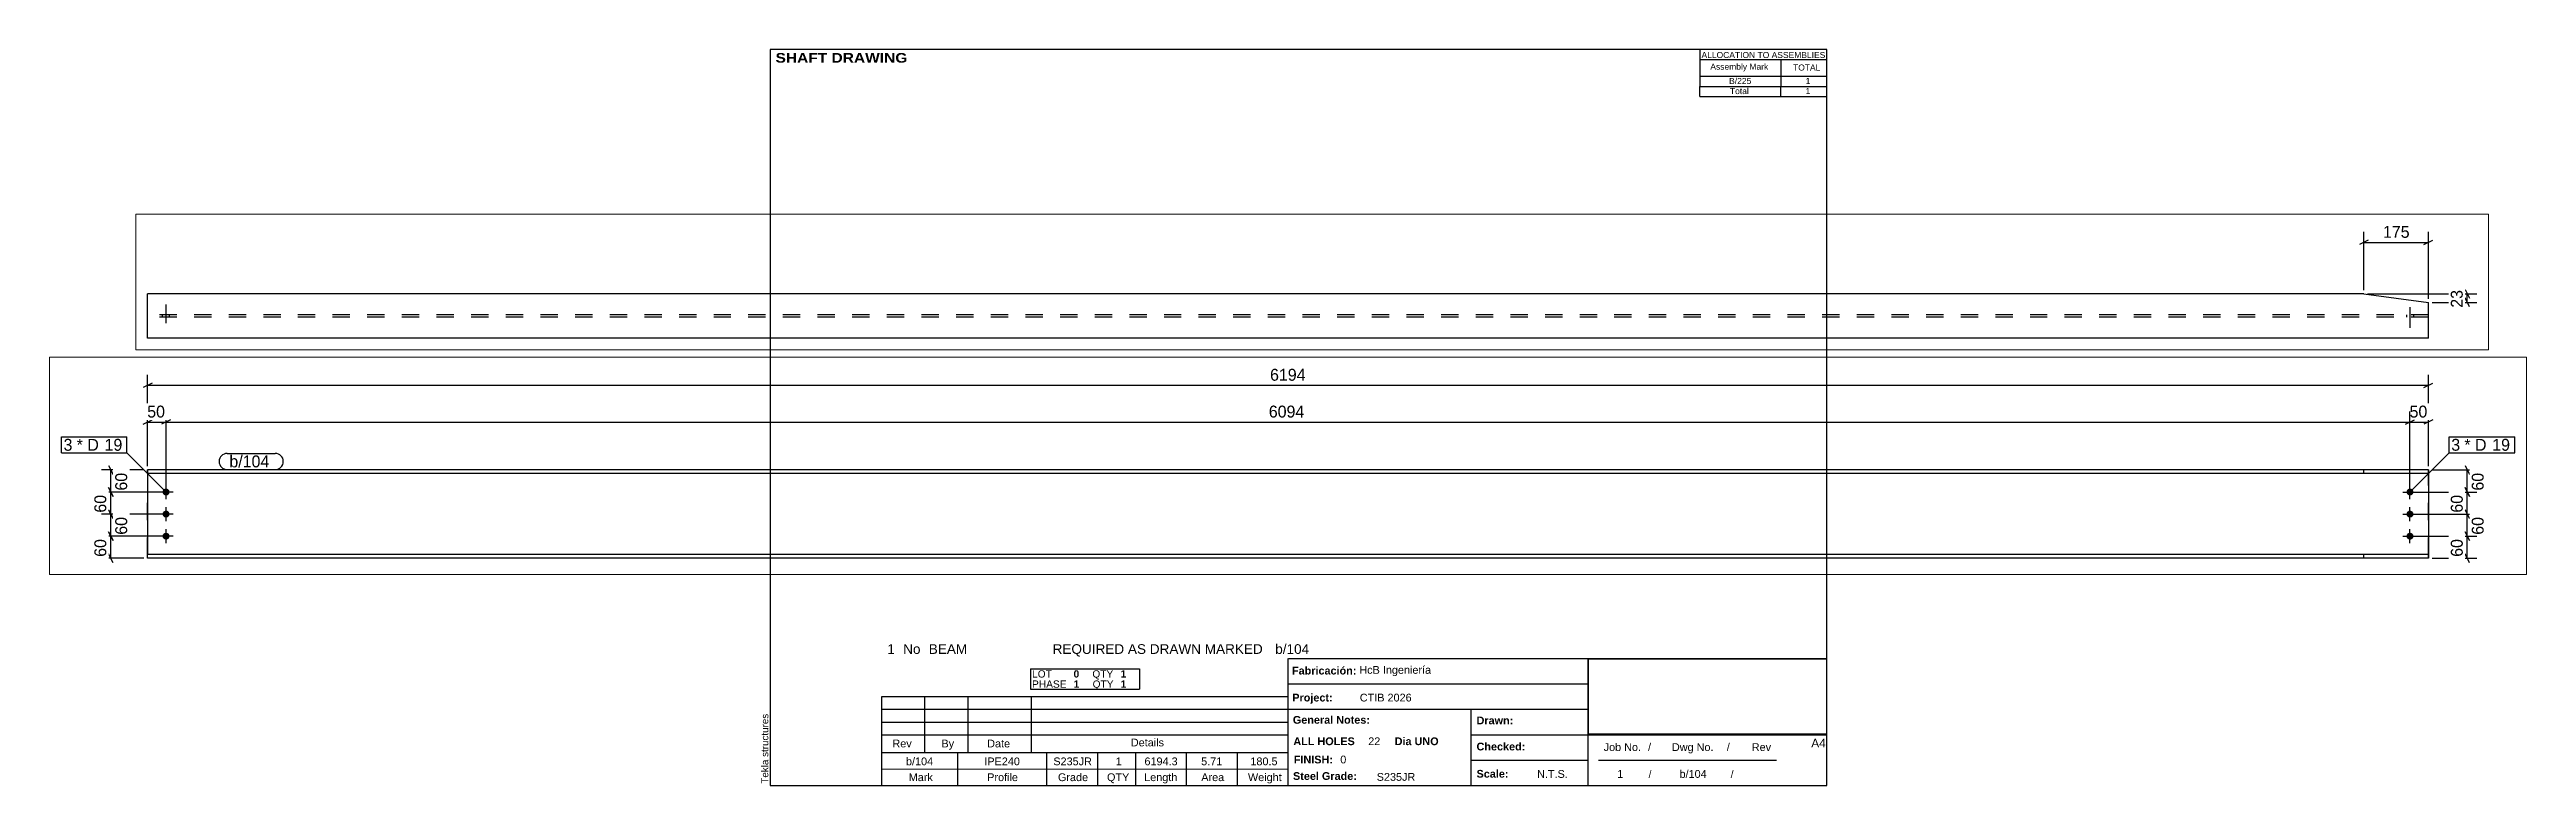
# Paper-space layout 'Layout1' of a CAD drawing. Header units: millimetres. Extents: x -191 to 482, y 5 to 205.
# The model-space entities are those that its viewports show. They can reach past a viewport. Long polylines and large blocks are cut down to what shows.
import ezdxf

# ---------------------------------------------------------------- set-up
doc = ezdxf.new("R2010")
doc.units = ezdxf.units.MM
doc.linetypes.add('DXK_LINE_DOT2', pattern=[3.9198, 1.9599, -1.9599])
doc.linetypes.add('DXK_LINE_DOT4', pattern=[0.9408, 0.4704, -0.4704])
doc.layers.add('Viewport layer', color=7, linetype='Continuous', plot=False)
doc.styles.add('Arial', font='ARIAL.TTF', dxfattribs={"height": 0.2})
doc.styles.add('Arial Black', font='ARIBLK.TTF', dxfattribs={"height": 0.2})
doc.styles.add('Arial Bold', font='ARIALBD.TTF', dxfattribs={"height": 0.2})
doc.styles.add('Comic Sans MS', font='COMIC.TTF', dxfattribs={"height": 0.2})

msp = doc.modelspace()

# ---------------------------------------------------------------- hatches: boundary and pattern name
at = {"linetype": 'Continuous'}
for points in [[(11696.5, 224, -1), (11715.5, 224, -1)], [(17790.8, 224, -1), (17809.8, 224, -1)], [(11696.5, 164, -1), (11715.5, 164, -1)], [(17790.8, 164, -1), (17809.8, 164, -1)], [(11696.5, 104, -1), (11715.5, 104, -1)], [(17790.8, 104, -1), (17809.8, 104, -1)]]:
    msp.add_hatch(color=3, dxfattribs=at).paths.add_polyline_path(points)

# ---------------------------------------------------------------- linework, layer by layer
at = {"color": 8, "linetype": 'Continuous'}
for p, q in [((11656, 294), (11656, 542.4)), ((17850.3, 294), (17850.3, 542.4)), ((11668, 520), (11644, 508)), ((11656, 514), (17850.3, 514)), ((17838.3, 508), (17862.3, 520)), ((11644, 408), (11668, 420)), ((11656, 294), (11656, 442.4)), ((11656, 414), (11706, 414)), ((11718, 420), (11694, 408)), ((11718, 420), (11694, 408)), ((11706, 234), (11706, 442.4)), ((11706, 234), (11706, 442.4)), ((17788.3, 408), (17812.3, 420)), ((17800.3, 234), (17800.3, 442.4)), ((17800.3, 414), (17850.3, 414)), ((17862.3, 420), (17838.3, 408)), ((17850.3, 294), (17850.3, 442.4)), ((6063.1, 298), (6039.1, 286)), ((6051.1, 162), (6051.1, 320.4)), ((6051.1, 292), (6226.3, 292)), ((6214.3, 286), (6238.3, 298)), ((6226.3, 139), (6226.3, 320.4)), ((11646, 284), (11530.4, 284)), ((11550, 296), (11562, 272)), ((11556, 224), (11556, 284)), ((17860.3, 284), (17984.4, 284)), ((17950, 296), (17962, 272)), ((17956, 224), (17956, 284)), ((11696, 224), (11530.4, 224)), ((11562, 212), (11550, 236)), ((17810.3, 224), (17984.4, 224)), ((17962, 212), (17950, 236)), ((6061.1, 152), (6357.6, 152)), ((6326, 164), (6338, 140)), ((6338, 117), (6326, 141)), ((6332, 129), (6332, 152)), ((11696, 164), (11527.6, 164)), ((11562, 152), (11550, 176)), ((17810.3, 164), (17981.6, 164)), ((17962, 152), (17950, 176)), ((6236.3, 129), (6357.6, 129)), ((11696, 104), (11530.4, 104)), ((11562, 92), (11550, 116)), ((17810.3, 104), (17984.4, 104)), ((17962, 92), (17950, 116)), ((11646, 44), (11527.6, 44)), ((11562, 32), (11550, 56)), ((17860.3, 44), (17981.6, 44)), ((17962, 32), (17950, 56))]:
    msp.add_line(p, q, dxfattribs=at)
at = {"color": 7, "linetype": 'Continuous'}
for p, q in [((17850.3, 284), (11656, 284)), ((11656, 284), (11656, 274.2)), ((17850.3, 274.2), (11656, 274.2)), ((11656, 274.2), (11656, 53.8)), ((17850.3, 284), (17850.3, 274.2)), ((17850.3, 274.2), (17850.3, 53.8)), ((6051.1, 152), (32, 152)), ((32, 32), (32, 152)), ((6051.1, 152), (6226.3, 129)), ((6226.3, 32), (6226.3, 129)), ((6226.3, 32), (32, 32)), ((17850.3, 53.8), (11656, 53.8)), ((11656, 44), (11656, 53.8)), ((17850.3, 44), (11656, 44)), ((17850.3, 53.8), (17850.3, 44))]:
    msp.add_line(p, q, dxfattribs=at)
at = {"color": 7, "linetype": 'DXK_LINE_DOT4'}
for p, q in [((11656, 274.2), (11656, 284)), ((17675, 274.2), (17675, 284)), ((17850.3, 274.2), (17850.3, 284)), ((17850.3, 53.8), (17850.3, 274.2)), ((11656, 53.8), (11656, 236)), ((6226.3, 95.1), (32, 95.1)), ((6226.3, 88.9), (32, 88.9)), ((11656, 44), (11656, 53.8)), ((17675, 44), (17675, 53.8)), ((17850.3, 44), (17850.3, 53.8))]:
    msp.add_line(p, q, dxfattribs=at)
at = {"color": 3, "linetype": 'Continuous'}
for p, q in [((11725, 224), (11687, 224)), ((11706, 205), (11706, 243)), ((17781.3, 224), (17819.3, 224)), ((17800.3, 205), (17800.3, 243)), ((11725, 164), (11687, 164)), ((11706, 145), (11706, 183)), ((17781.3, 164), (17819.3, 164)), ((17800.3, 145), (17800.3, 183)), ((11725, 104), (11687, 104)), ((11706, 85), (11706, 123)), ((17781.3, 104), (17819.3, 104)), ((17800.3, 85), (17800.3, 123))]:
    msp.add_line(p, q, dxfattribs=at)
at = {"color": 3, "linetype": 'DXK_LINE_DOT2'}
for p, q in [((72.5, 88.9), (72.5, 95.1)), ((72.5, 88.9), (72.5, 95.1)), ((72.5, 88.9), (72.5, 95.1)), ((82, 72.3), (82, 122.9)), ((82, 72.3), (82, 122.9)), ((82, 72.3), (82, 122.9)), ((91.5, 88.9), (91.5, 95.1)), ((91.5, 88.9), (91.5, 95.1)), ((91.5, 88.9), (91.5, 95.1)), ((6166.8, 95.1), (6166.8, 88.9)), ((6166.8, 95.1), (6166.8, 88.9)), ((6166.8, 95.1), (6166.8, 88.9)), ((6176.3, 115.7), (6176.3, 60.1)), ((6176.3, 115.7), (6176.3, 60.1)), ((6176.3, 115.7), (6176.3, 60.1)), ((6185.8, 95.1), (6185.8, 88.9)), ((6185.8, 95.1), (6185.8, 88.9)), ((6185.8, 95.1), (6185.8, 88.9))]:
    msp.add_line(p, q, dxfattribs=at)

# ---------------------------------------------------------------- wipeouts: each hides what was drawn before it
at = {"color": 0}
for points in [[(11453.7, 336.1), (11453.7, 368.1), (11427.6, 368.1), (11427.6, 336.1)], [(17938.4, 336.1), (17938.4, 368.1), (17912.4, 368.1), (17912.4, 336.1)]]:
    msp.add_wipeout(points, dxfattribs=at)

# ---------------------------------------------------------------- next in the draw order: wipeouts: each hides what was drawn before it
for points in [[(14808.3, 520), (14808.3, 564.8), (14698, 564.8), (14698, 520)], [(17857.8, 420), (17857.8, 464.8), (17792.8, 464.8), (17792.8, 420)], [(6180.8, 298), (6180.8, 342.8), (6096.6, 342.8), (6096.6, 298)], [(11453.7, 336.1), (11453.7, 368.1), (11427.6, 368.1), (11427.6, 336.1)], [(17938.4, 336.1), (17938.4, 368.1), (17912.4, 368.1), (17912.4, 336.1)], [(11606.8, 286.5), (11562, 286.5), (11562, 221.5), (11606.8, 221.5)], [(11996.5, 291), (11996.5, 323), (11878, 323), (11878, 291)], [(18006.8, 286.5), (17962, 286.5), (17962, 221.5), (18006.8, 221.5)], [(6326, 173), (6281.2, 173), (6281.2, 108), (6326, 108)]]:
    msp.add_wipeout(points, dxfattribs=at)

# ---------------------------------------------------------------- next in the draw order: linework, layer by layer
at = {"color": 8, "linetype": 'Continuous'}
for p, q in [((11706, 414), (17800.3, 414)), ((17788.3, 408), (17812.3, 420)), ((17800.3, 234), (17800.3, 442.4)), ((11696, 224), (11527.6, 224)), ((11550, 236), (11562, 212)), ((11556, 164), (11556, 224)), ((17810.3, 224), (17981.6, 224)), ((17950, 236), (17962, 212)), ((17956, 164), (17956, 224))]:
    msp.add_line(p, q, dxfattribs=at)
at = {"color": 7, "linetype": 'Continuous'}
for p, q in [((11421.6, 330.1), (11421.6, 374.1)), ((17906.4, 330.1), (17906.4, 374.1))]:
    msp.add_line(p, q, dxfattribs=at)

# ---------------------------------------------------------------- next in the draw order: texts
at = {"color": 3, "style": 'Comic Sans MS'}
for s, p in [('6194', (14704.4, 526.4)), ('50', (17799.2, 426.4)), ('175', (6103, 304.4))]:
    msp.add_text(s, height=32.38, dxfattribs=at).set_placement(p)
for s, p in [('60', (11600.4, 227.9)), ('60', (18000.4, 227.9)), ('23', (6319.6, 114.4))]:
    msp.add_text(s, height=32.38, rotation=90.00021, dxfattribs=at).set_placement(p)

# ---------------------------------------------------------------- next in the draw order: wipeouts: each hides what was drawn before it
at = {"color": 0}
for points in [[(11529.5, 336.1), (11529.5, 368.1), (11463.3, 368.1), (11463.3, 336.1)], [(18014.2, 336.1), (18014.2, 368.1), (17948, 368.1), (17948, 336.1)], [(11996.5, 291), (11996.5, 323), (11878, 323), (11878, 291)]]:
    msp.add_wipeout(points, dxfattribs=at)

# ---------------------------------------------------------------- next in the draw order: linework, layer by layer
at = {"color": 7, "linetype": 'Continuous'}
for p, q in [((11872, 329), (12002.5, 329)), ((11872, 285), (12002.5, 285))]:
    msp.add_line(p, q, dxfattribs=at)
for centre, start, end in [((11872, 307), 90, 270), ((12002.5, 307), 270, 90)]:
    msp.add_arc(centre, 22, start, end, dxfattribs=at)

# ---------------------------------------------------------------- next in the draw order: texts
at = {"color": 3, "style": 'Comic Sans MS'}
msp.add_text('b/104', height=32.38, dxfattribs=at).set_placement((11878, 291))

# ---------------------------------------------------------------- next in the draw order: wipeouts: each hides what was drawn before it
at = {"color": 0}
for points in [[(11713.5, 420), (11713.5, 464.8), (11648.5, 464.8), (11648.5, 420)], [(14811.7, 420), (14811.7, 464.8), (14694.6, 464.8), (14694.6, 420)], [(11529.5, 336.1), (11529.5, 368.1), (11463.3, 368.1), (11463.3, 336.1)], [(18014.2, 336.1), (18014.2, 368.1), (17948, 368.1), (17948, 336.1)], [(11550, 226.5), (11505.2, 226.5), (11505.2, 161.5), (11550, 161.5)], [(17950, 226.5), (17905.2, 226.5), (17905.2, 161.5), (17950, 161.5)]]:
    msp.add_wipeout(points, dxfattribs=at)

# ---------------------------------------------------------------- next in the draw order: linework, layer by layer
at = {"color": 7, "linetype": 'Continuous'}
msp.add_line((17800.3, 224), (17906.4, 330.1), dxfattribs=at)
at = {"color": 8, "linetype": 'Continuous'}
for p, q in [((11696, 164), (11530.4, 164)), ((11550, 176), (11562, 152)), ((11556, 104), (11556, 164)), ((17810.3, 164), (17984.4, 164)), ((17950, 176), (17962, 152)), ((17956, 104), (17956, 164))]:
    msp.add_line(p, q, dxfattribs=at)

# ---------------------------------------------------------------- next in the draw order: texts
at = {"color": 3, "style": 'Comic Sans MS'}
for s, height, p in [('50', 32.38, (11654.9, 426.4)), ('6094', 32.38, (14701, 426.4)), ('3', 32.4, (11427.6, 336.1)), ('3', 32.4, (17912.4, 336.1))]:
    msp.add_text(s, height=height, dxfattribs=at).set_placement(p)
for p in [(11543.6, 167.9), (17943.6, 167.9)]:
    msp.add_text('60', height=32.38, rotation=90.00021, dxfattribs=at).set_placement(p)

# ---------------------------------------------------------------- next in the draw order: wipeouts: each hides what was drawn before it
at = {"color": 0}
for points in [[(11584.3, 336.1), (11584.3, 368.1), (11539.1, 368.1), (11539.1, 336.1)], [(18069.1, 336.1), (18069.1, 368.1), (18023.8, 368.1), (18023.8, 336.1)]]:
    msp.add_wipeout(points, dxfattribs=at)

# ---------------------------------------------------------------- next in the draw order: wipeouts: each hides what was drawn before it
for points in [[(11584.3, 336.1), (11584.3, 368.1), (11539.1, 368.1), (11539.1, 336.1)], [(18069.1, 336.1), (18069.1, 368.1), (18023.8, 368.1), (18023.8, 336.1)], [(11606.8, 166.5), (11562, 166.5), (11562, 101.5), (11606.8, 101.5)], [(18006.8, 166.5), (17962, 166.5), (17962, 101.5), (18006.8, 101.5)]]:
    msp.add_wipeout(points, dxfattribs=at)

# ---------------------------------------------------------------- next in the draw order: linework, layer by layer
at = {"color": 7, "linetype": 'Continuous'}
for p, q in [((11421.6, 374.1), (11599.9, 374.1)), ((11599.9, 330.1), (11599.9, 374.1)), ((17906.4, 374.1), (18084.7, 374.1)), ((18084.7, 330.1), (18084.7, 374.1)), ((11421.6, 330.1), (11599.9, 330.1)), ((11706, 224), (11599.9, 330.1)), ((17906.4, 330.1), (18084.7, 330.1))]:
    msp.add_line(p, q, dxfattribs=at)
at = {"color": 8, "linetype": 'Continuous'}
for p, q in [((11696, 104), (11527.6, 104)), ((11550, 116), (11562, 92)), ((11556, 44), (11556, 104)), ((17810.3, 104), (17981.6, 104)), ((17950, 116), (17962, 92)), ((17956, 44), (17956, 104))]:
    msp.add_line(p, q, dxfattribs=at)

# ---------------------------------------------------------------- next in the draw order: texts
at = {"color": 3, "style": 'Comic Sans MS'}
for s, p in [('* D', (11463.3, 336.1)), ('19', (11539.1, 336.1)), ('* D', (17948, 336.1)), ('19', (18023.8, 336.1))]:
    msp.add_text(s, height=32.38, dxfattribs=at).set_placement(p)
for p in [(11600.4, 107.9), (18000.4, 107.9)]:
    msp.add_text('60', height=32.38, rotation=90.00021, dxfattribs=at).set_placement(p)

# ---------------------------------------------------------------- next in the draw order: wipeouts: each hides what was drawn before it
at = {"color": 0}
for points in [[(11550, 106.5), (11505.2, 106.5), (11505.2, 41.5), (11550, 41.5)], [(17950, 106.5), (17905.2, 106.5), (17905.2, 41.5), (17950, 41.5)]]:
    msp.add_wipeout(points, dxfattribs=at)

# ---------------------------------------------------------------- next in the draw order: texts
at = {"color": 3, "style": 'Comic Sans MS'}
for p in [(11543.6, 47.9), (17943.6, 47.9)]:
    msp.add_text('60', height=32.38, rotation=90.00021, dxfattribs=at).set_placement(p)

psp = doc.layouts.get("Layout1")

# ---------------------------------------------------------------- linework, layer by layer
at = {"color": 5, "linetype": 'Continuous'}
for p, q in [((292, 205), (5, 205)), ((5, 205), (5, 5)), ((292, 5), (292, 205)), ((5, 5), (292, 5))]:
    psp.add_line(p, q, dxfattribs=at)
at = {"color": 7, "linetype": 'Continuous'}
for p, q in [((257.51, 205), (257.51, 197.75)), ((257.57, 202.24), (292, 202.24)), ((279.49, 202.24), (279.49, 197.75)), ((257.51, 197.75), (257.51, 195)), ((257.57, 197.75), (292, 197.75)), ((279.49, 197.75), (279.49, 195)), ((257.51, 192.23), (257.51, 194.99)), ((257.51, 192.23), (292, 192.23)), ((257.54, 194.99), (292, 194.99)), ((279.49, 192.23), (279.49, 194.99)), ((75.68, 36.74), (105.35, 36.74)), ((75.68, 36.74), (75.68, 33.98)), ((75.68, 33.98), (75.68, 31.22)), ((105.35, 36.74), (105.35, 33.98)), ((105.35, 33.98), (105.35, 31.22)), ((145.72, 5), (145.72, 39.5)), ((145.75, 39.5), (292, 39.5)), ((227.14, 5), (227.14, 39.5)), ((35.31, 13.97), (35.31, 29.15)), ((35.31, 29.15), (145.71, 29.15)), ((47.04, 13.97), (47.04, 29.15)), ((58.77, 13.97), (58.77, 29.15)), ((75.68, 31.22), (105.35, 31.22)), ((76.02, 13.97), (76.02, 29.15)), ((145.71, 13.97), (145.71, 29.15)), ((145.72, 32.6), (227.14, 32.6)), ((35.31, 25.7), (145.71, 25.7)), ((35.31, 22.25), (145.71, 22.25)), ((145.72, 25.7), (227.14, 25.7)), ((195.4, 5), (195.4, 25.7)), ((35.31, 18.8), (145.71, 18.8)), ((35.31, 13.96), (145.71, 13.97)), ((35.31, 9.49), (35.31, 13.96)), ((56.01, 9.49), (56.01, 13.97)), ((80.16, 9.49), (80.16, 13.97)), ((93.96, 9.49), (93.96, 13.97)), ((104.31, 9.49), (104.31, 13.97)), ((118.11, 9.49), (118.11, 13.97)), ((131.91, 9.49), (131.91, 13.97)), ((195.4, 18.8), (292, 18.8)), ((35.31, 9.48), (145.72, 9.49)), ((35.31, 5), (35.31, 9.48)), ((56.01, 5), (56.01, 9.48)), ((80.16, 5), (80.16, 9.48)), ((93.96, 5), (93.96, 9.48)), ((104.31, 5), (104.31, 9.48)), ((118.11, 5), (118.11, 9.48)), ((131.91, 5), (131.91, 9.48)), ((195.4, 11.9), (227.14, 11.9)), ((229.99, 11.92), (278.29, 11.92))]:
    psp.add_line(p, q, dxfattribs=at)
at = {"color": 2, "linetype": 'Continuous'}
for p, q in [((227.28, 39.46), (291.86, 39.46)), ((227.29, 19.02), (227.29, 39.46)), ((291.96, 19.03), (291.96, 39.47)), ((227.28, 19.03), (291.86, 19.03))]:
    psp.add_line(p, q, dxfattribs=at)

# ---------------------------------------------------------------- texts
at = {"color": 7}
for s, height, style, p in [(' SHAFT DRAWING', 2.6342, 'Arial Black', (5.3, 201.42)), ('ALLOCATION TO ASSEMBLIES', 1.6475, 'Arial', (257.95, 202.68)), ('Assembly Mark', 1.6475, 'Arial', (260.35, 199.52)), ('TOTAL', 1.648, 'Arial', (282.81, 199.28)), ('1', 2.64, 'Arial', (36.8, 40.76)), ('No', 2.636, 'Arial', (41.13, 40.76)), ('BEAM', 2.636, 'Arial', (48.08, 40.76)), ('REQUIRED AS DRAWN MARKED', 2.636, 'Arial', (81.71, 40.76)), ('b/104', 2.636, 'Arial', (142.18, 40.76)), ('b/104', 2.109, 'Arial', (41.89, 10.5)), ('IPE240', 2.109, 'Arial', (63.17, 10.5)), ('S235JR', 2.109, 'Arial', (81.91, 10.5)), ('1', 2.11, 'Arial', (98.86, 10.5)), ('6194.3', 2.109, 'Arial', (106.66, 10.5)), ('5.71', 2.109, 'Arial', (122.06, 10.5)), ('180.5', 2.109, 'Arial', (135.43, 10.5)), ('FINISH:', 2.107, 'Arial Bold', (147.22, 11)), ('0', 2.11, 'Arial', (159.84, 11))]:
    psp.add_text(s, height=height, dxfattribs=dict(at, style=style)).set_placement(p)
at = {"color": 7, "linetype": 'Continuous'}
for s, height, style, p in [('B/225', 1.648, 'Arial', (265.45, 195.63)), ('1', 1.65, 'Arial', (286.23, 195.63)), ('Total', 1.648, 'Arial', (265.67, 192.88)), ('1', 1.65, 'Arial', (286.21, 192.88)), ('LOT', 1.977, 'Arial', (76.13, 34.33)), ('0', 1.98, 'Arial Bold', (87.41, 34.33)), ('QTY', 1.977, 'Arial', (92.51, 34.33)), ('1', 1.98, 'Arial Bold', (100.18, 34.33)), ('Fabricación:', 2.1074, 'Arial Bold', (146.73, 35.16)), ('HcB Ingeniería', 2.1088, 'Arial', (165.02, 35.36)), ('PHASE', 1.977, 'Arial', (76.13, 31.57)), ('1', 1.98, 'Arial Bold', (87.41, 31.57)), ('QTY', 1.977, 'Arial', (92.58, 31.57)), ('1', 1.98, 'Arial Bold', (100.18, 31.57)), ('Project:', 2.107, 'Arial Bold', (146.81, 27.83)), ('CTIB 2026', 2.109, 'Arial', (165.14, 27.83)), ('General Notes:', 2.1074, 'Arial Bold', (146.96, 21.78)), ('Drawn:', 2.107, 'Arial Bold', (196.85, 21.62)), ('Rev', 2.109, 'Arial', (38.21, 15.35)), ('By', 2.109, 'Arial', (51.53, 15.35)), ('Date', 2.109, 'Arial', (63.94, 15.35)), ('Details', 2.109, 'Arial', (102.96, 15.63)), ('ALL HOLES', 2.107, 'Arial Bold', (147.1, 15.96)), ('22', 2.109, 'Arial', (167.43, 15.96)), ('Dia UNO', 2.107, 'Arial Bold', (174.62, 15.96)), ('Checked:', 2.107, 'Arial Bold', (196.85, 14.53)), ('Job No.', 2.109, 'Arial', (231.37, 14.37)), ('/', 2.11, 'Arial', (243.42, 14.37)), ('Dwg No.', 2.109, 'Arial', (249.91, 14.37)), ('/', 2.11, 'Arial', (264.81, 14.37)), ('Rev', 2.109, 'Arial', (271.61, 14.37)), ('A4', 2.307, 'Arial', (287.76, 15.38)), ('Mark', 2.109, 'Arial', (42.64, 6.19)), ('Profile', 2.109, 'Arial', (63.95, 6.19)), ('Grade', 2.109, 'Arial', (83.16, 6.19)), ('QTY', 2.109, 'Arial', (96.49, 6.19)), ('Length', 2.109, 'Arial', (106.58, 6.19)), ('Area', 2.109, 'Arial', (122.09, 6.19)), ('Weight', 2.109, 'Arial', (134.77, 6.19)), ('Steel Grade:', 2.1074, 'Arial Bold', (147.01, 6.52)), ('S235JR', 2.109, 'Arial', (169.74, 6.28)), ('Scale:', 2.107, 'Arial Bold', (196.85, 7.13)), ('N.T.S.', 2.109, 'Arial', (213.29, 7.08)), ('1', 2.11, 'Arial', (235.04, 7.08)), ('/', 1.98, 'Arial', (243.58, 7.08)), ('b/104', 2.109, 'Arial', (251.98, 7.08)), ('/', 1.98, 'Arial', (265.88, 7.08))]:
    psp.add_text(s, height=height, dxfattribs=dict(at, style=style)).set_placement(p)
at = {"color": 174, "linetype": 'Continuous', "style": 'Arial'}
psp.add_text('Tekla structures', height=1.9102, rotation=90, dxfattribs=at).set_placement((4.5, 5.5))

# ---------------------------------------------------------------- viewports
at = {"layer": 'Viewport layer', "view_target_point": (3194.8, 184.2)}
psp.add_viewport(center=(152.21, 141.81), size=(638.96, 36.84), view_center_point=(0, 0), view_height=368.4, dxfattribs=at)
at = {"layer": 'Viewport layer', "view_target_point": (14753.15, 295.2)}
psp.add_viewport(center=(145.65, 91.87), size=(672.71, 59.04), view_center_point=(0, 0), view_height=590.4, status=3, dxfattribs=at)

doc.saveas('drawing.dxf')
